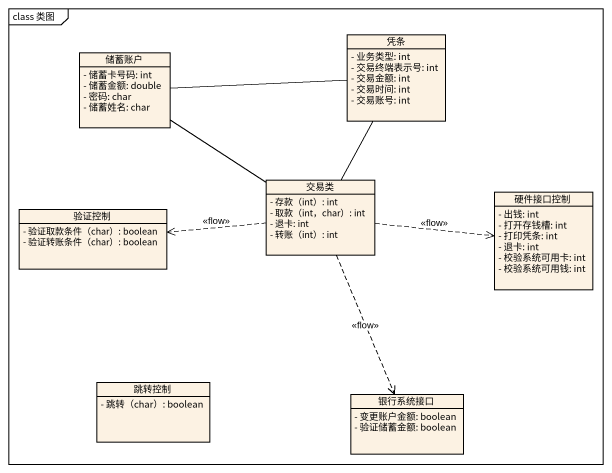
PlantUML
@startuml
mainframe class 类图
hide circle
hide empty members
skinparam classAttributeIconSize 0
class 储蓄账户 {
  - 储蓄卡号码: int
  - 储蓄金额: double
  - 密码: char
  - 储蓄姓名: char
}
class 凭条 {
  - 业务类型: int
  - 交易终端表示号: int
  - 交易金额: int
  - 交易时间: int
  - 交易账号: int
}
class 验证控制 {
  - 验证取款条件（char）: boolean
  - 验证转账条件（char）: boolean
}
class 交易类 {
  - 存款（int）: int
  - 取款（int，char）: int
  - 退卡: int
  - 转账（int）: int
}
class 硬件接口控制 {
  - 出钱: int
  - 打开存钱槽: int
  - 打印凭条: int
  - 退卡: int
  - 校验系统可用卡: int
  - 校验系统可用钱: int
}
class 跳转控制 {
  - 跳转（char）: boolean
}
class 银行系统接口 {
  - 变更账户金额: boolean
  - 验证储蓄金额: boolean
}
储蓄账户 -right- 凭条
储蓄账户 -- 交易类
凭条 -- 交易类
交易类 .left.> 验证控制 : <<flow>>
交易类 .right.> 硬件接口控制 : <<flow>>
交易类 ..> 银行系统接口 : <<flow>>
@enduml
